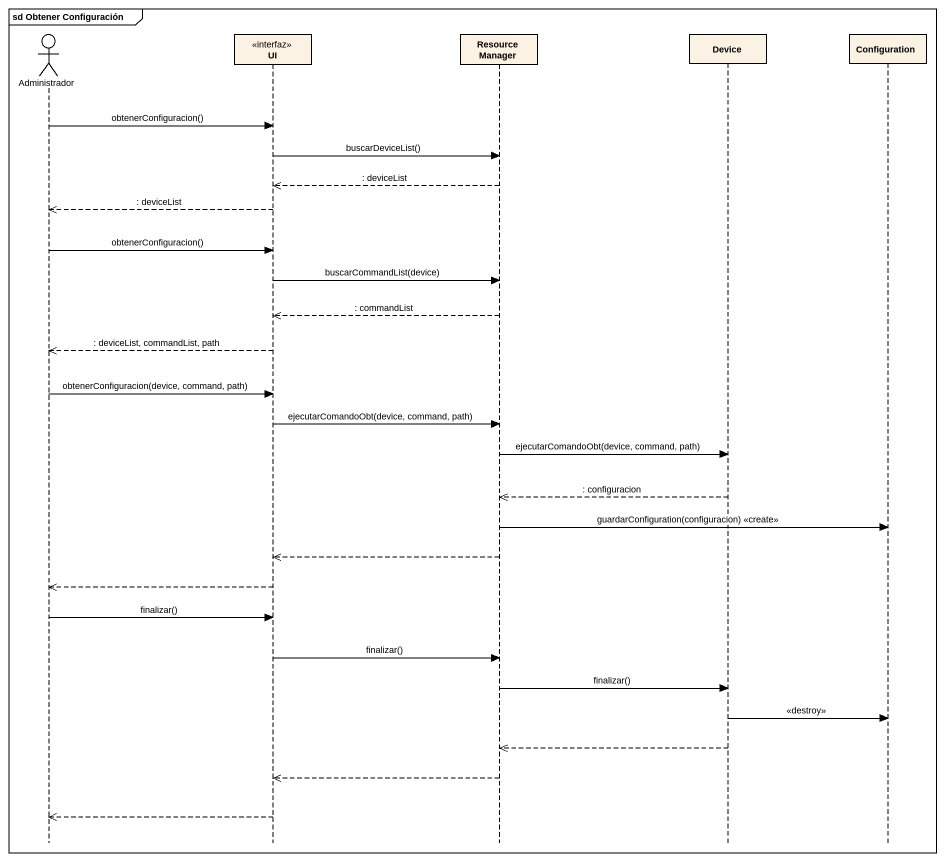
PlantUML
@startuml
mainframe sd Obtener Configuración
hide footbox
actor Administrador
participant UI <<interfaz>>
participant "Resource Manager" as Resource_Manager
participant Device
participant Configuration

Administrador -> UI : obtenerConfiguracion()
UI -> Resource_Manager : buscarDeviceList()
Resource_Manager -->> UI : : deviceList
UI -->> Administrador : : deviceList
Administrador -> UI : obtenerConfiguracion()
UI -> Resource_Manager : buscarCommandList(device)
Resource_Manager -->> UI : : commandList
UI -->> Administrador : : deviceList, commandList, path
Administrador -> UI : obtenerConfiguracion(device, command, path)
UI -> Resource_Manager : ejecutarComandoObt(device, command, path)
Resource_Manager -> Device : ejecutarComandoObt(device, command, path)
Device -->> Resource_Manager : : configuracion
Resource_Manager -> Configuration : guardarConfiguration(configuracion) <<create>>
Resource_Manager -->> UI
UI -->> Administrador
Administrador -> UI : finalizar()
UI -> Resource_Manager : finalizar()
Resource_Manager -> Device : finalizar()
Device -> Configuration : <<destroy>>
Device -->> Resource_Manager
Resource_Manager -->> UI
UI -->> Administrador
@enduml
